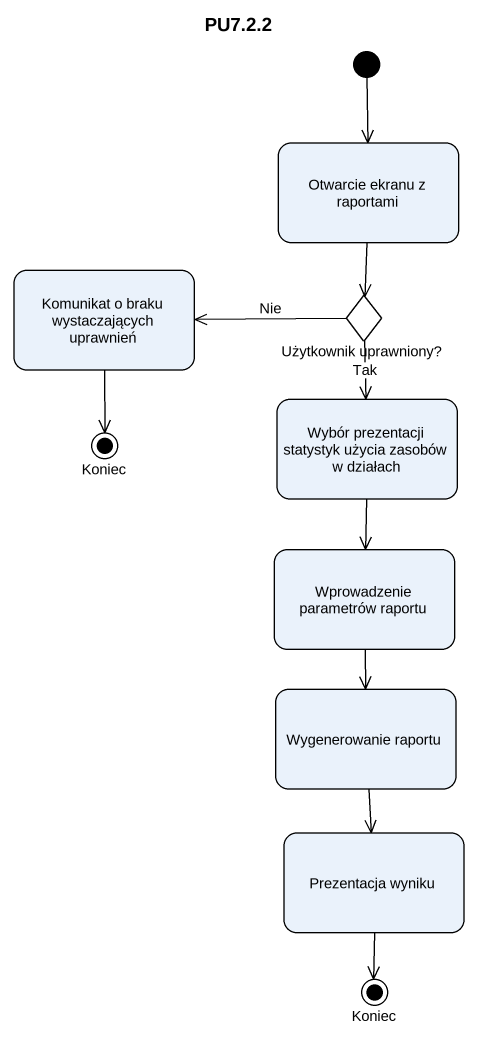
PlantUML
@startuml
title PU7.2.2
hide empty description
state "Otwarcie ekranu z raportami" as Otwarcie_ekranu_z_raportami
state "Komunikat o braku wystaczających uprawnień" as Komunikat_o_braku
state "Użytkownik uprawniony?" as Użytkownik_uprawniony <<choice>>
state Koniec <<end>>
state "Wybór prezentacji statystyk użycia zasobów w działach" as Wybór_prezentacji_statystyk
state "Wprowadzenie parametrów raportu" as Wprowadzenie_parametrów
state "Wygenerowanie raportu" as Wygenerowanie_raportu
state "Prezentacja wyniku" as Prezentacja_wyniku
state "Koniec" as Koniec_2 <<end>>
[*] --> Otwarcie_ekranu_z_raportami
Otwarcie_ekranu_z_raportami --> Użytkownik_uprawniony
Komunikat_o_braku --> Koniec
Użytkownik_uprawniony -left-> Komunikat_o_braku : Nie
Użytkownik_uprawniony --> Wybór_prezentacji_statystyk : Tak
Wybór_prezentacji_statystyk --> Wprowadzenie_parametrów
Wprowadzenie_parametrów --> Wygenerowanie_raportu
Wygenerowanie_raportu --> Prezentacja_wyniku
Prezentacja_wyniku --> Koniec_2
@enduml
